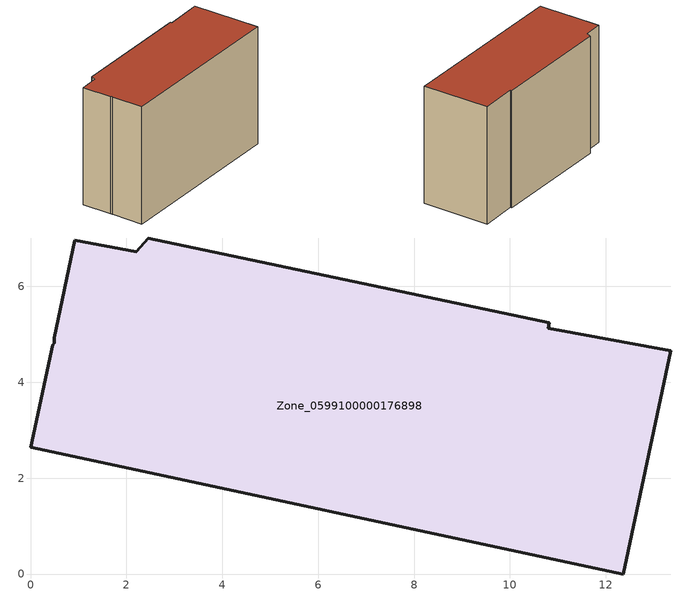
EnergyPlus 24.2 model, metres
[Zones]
Zone_0599100000176898
 floor ground (C_G): 0.49,4.82 0.49,4.93 0.92,6.96 2.2,6.73 2.45,7.01 10.82,5.24 10.8,5.13 13.36,4.65 12.37,0 0,2.64 0.46,4.78 z0
 wall outside (C_F): 0,2.64 12.37,0 13.36,4.65 10.8,5.13 10.82,5.24 2.45,7.01 2.2,6.73 0.92,6.96 0.49,4.93 0.49,4.82 0.46,4.78 0,2.64 z0:8.26
 roof outside (C_R): 10.82,5.24 2.45,7.01 2.2,6.73 0.92,6.96 0.49,4.93 0.49,4.82 0.46,4.78 0,2.64 12.37,0 13.36,4.65 10.8,5.13 z8.26
[BUILDING]
Pand.0599100000176898: North Axis=0; Terrain=City; Loads Convergence Tolerance Value=0.04; Temperature Convergence Tolerance Value=0.4; Solar Distribution=FullExterior; Maximum Number of Warmup Days=25; Minimum Number of Warmup Days=1
[Site:Location]
Rotterdam.The.Hague.AP_ZH_NLD Design_Conditions: Latitude=51.96; Longitude=4.45; Time Zone=1; Elevation=-4.5
[SITE:GROUNDTEMPERATURE:BUILDINGSURFACE]
18, 18, 18, 18, 18, 18, 18, 18, 18, 18, 18, 18
[MATERIAL] Thermal Absorptance=0.9; Solar Absorptance=0.7; Visible Absorptance=0.7
Name | Roughness | Thickness | Conductivity | Density | Specific Heat
G.TC.1975-1991 | MediumSmooth | 0.15 | 0.288461 | 540 | 1210
F.TC.1975-1991 | Rough | 0.3 | 0.230769 | 1920 | 840
R.TC.1975-1991 | MediumRough | 0.2 | 0.153846 | 1500 | 1000
[CONSTRUCTION]
C_G: G.TC.1975-1991
C_F: F.TC.1975-1991
C_R: R.TC.1975-1991
[ZONE]
Zone_0599100000176898: Type=1; Multiplier=1; Ceiling Height=Autocalculate; Volume=Autocalculate; Floor Area=autocalculate; Part of Total Floor Area=Yes
[ZONEINFILTRATION:DESIGNFLOWRATE]
Infil_Zone_0599100000176898: Zone or ZoneList or Space or SpaceList=Zone_0599100000176898; Schedule=AlwaysOn; Design Flow Rate Calculation Method=Flow/Area; Flow Rate per Floor Area=0.003; Constant Term Coefficient=1; Temperature Term Coefficient=0; Velocity Term Coefficient=0; Velocity Squared Term Coefficient=0
[HVACTEMPLATE:ZONE:IDEALLOADSAIRSYSTEM]
Zone_0599100000176898: Maximum Heating Supply Air Temperature=50; Minimum Cooling Supply Air Temperature=13; Maximum Heating Supply Air Humidity Ratio=0.0156; Minimum Cooling Supply Air Humidity Ratio=0.0077; Heating Limit=NoLimit; Cooling Limit=NoLimit; Dehumidification Control Type=ConstantSensibleHeatRatio; Cooling Sensible Heat Ratio=0.7; Dehumidification Setpoint=60; Humidification Control Type=None; Humidification Setpoint=30; Outdoor Air Method=None; Outdoor Air Flow Rate per Person=0.00944; Outdoor Air Flow Rate per Zone Floor Area=0; Outdoor Air Flow Rate per Zone=0; Demand Controlled Ventilation Type=None; Outdoor Air Economizer Type=NoEconomizer; Heat Recovery Type=None; Sensible Heat Recovery Effectiveness=0.7; Latent Heat Recovery Effectiveness=0.65
[ZONECONTROL:THERMOSTAT]
ThermostatControl_Zone_0599100000176898: Zone or ZoneList=Zone_0599100000176898; Control Type Schedule=DualSetpointControlType; Control 1=Thermostat_Zone_0599100000176898; Temperature Difference Between Cutout And Setpoint=0
[THERMOSTATSETPOINT:DUALSETPOINT]
Thermostat_Zone_0599100000176898: Heating Setpoint Temperature Schedule=HeatingSetpoint_Zone_0599100000176898; Cooling Setpoint Temperature Schedule=CoolingSetpoint_Zone_0599100000176898
[SCHEDULE:COMPACT]
HeatingSetpoint_Zone_0599100000176898: Through: 12/31, For: AllDays, Until: 24:00, 21
CoolingSetpoint_Zone_0599100000176898: Through: 12/31, For: AllDays, Until: 24:00, 24
DualSetpointControlType: Through: 12/31, For: AllDays, Until: 24:00, 4
AlwaysOn: Through: 12/31, For: AllDays, Until: 24:00, 1
